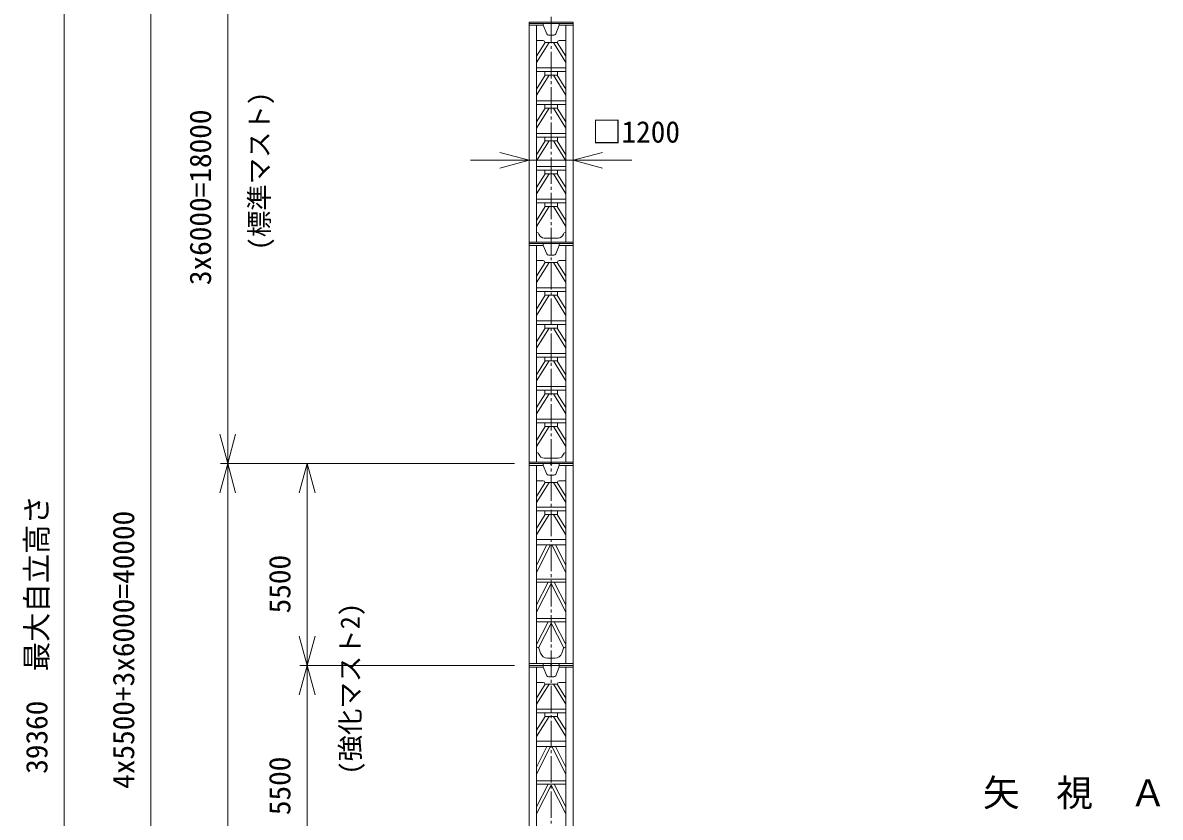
# Model space of a CAD drawing. Units: millimetres, scale not verified. Extents: x -37082 to 37030, y -50564 to 50567.
# Drawn here: x -37082 to -6073, y -14440 to 7222 of the extents above; entities that cross this region are included whole.
import ezdxf
from ezdxf.enums import TextEntityAlignment as Align

# ---------------------------------------------------------------- set-up
doc = ezdxf.new("R2010")
doc.units = ezdxf.units.MM
doc.header["$LTSCALE"] = 80
doc.header["$PDMODE"] = 32
doc.header["$PDSIZE"] = 40
doc.linetypes.add('CHAIN2', pattern=[12, 9, -1, 1, -1])
for name, color, linetype, lineweight in [('0-1_10 常用実線', 3, 'Continuous', 18), ('0-3_12 常用一点鎖線', 3, 'CHAIN2', 18), ('0-4_05 寸法', 7, 'Continuous', 18)]:
    doc.layers.add(name, color=color, linetype=linetype, lineweight=lineweight)
doc.styles.add('ＭＳ ゴシック', font='')
doc.styles.get('ＭＳ ゴシック').set_extended_font_data('MS Gothic')

msp = doc.modelspace()

# ---------------------------------------------------------------- linework, layer by layer
at = {"layer": '0-1_10 常用実線'}
for p, q in [((-23276.36, 7151.59), (-23276.36, 1241.59)), ((-23076.36, 7151.59), (-23076.36, 1241.59)), ((-22891.36, 7201.59), (-22461.36, 7201.59)), ((-22891.36, 7151.59), (-22798.85, 6917.23)), ((-22461.36, 7151.59), (-22553.87, 6917.23)), ((-22276.36, 7151.59), (-22276.36, 1241.59)), ((-22076.36, 7151.59), (-22076.36, 1241.59)), ((-22752.34, 6885.59), (-22600.38, 6885.59)), ((-23076.36, 6735.59), (-22896.36, 6735.59)), ((-22841.33, 6685.59), (-23076.36, 6309.47)), ((-22735.21, 6685.59), (-23076.36, 6139.63)), ((-22846.36, 6685.59), (-22676.36, 6685.59)), ((-22506.36, 6685.59), (-22676.36, 6685.59)), ((-22617.51, 6685.59), (-22276.36, 6139.63)), ((-22511.38, 6685.59), (-22276.36, 6309.47)), ((-22276.36, 6735.59), (-22456.36, 6735.59)), ((-23076.36, 5990.59), (-22276.36, 5990.59)), ((-23076.36, 5890.59), (-22276.36, 5890.59)), ((-22841.33, 5790.59), (-23076.36, 5414.47)), ((-22735.21, 5790.59), (-23076.36, 5244.63)), ((-22617.51, 5790.59), (-22276.36, 5244.63)), ((-22511.38, 5790.59), (-22276.36, 5414.47)), ((-23076.36, 5095.59), (-22276.36, 5095.59)), ((-23076.36, 4995.59), (-22276.36, 4995.59)), ((-22735.21, 4895.59), (-23076.36, 4349.63)), ((-22841.33, 4895.59), (-23076.36, 4519.47)), ((-22617.51, 4895.59), (-22276.36, 4349.63)), ((-22511.38, 4895.59), (-22276.36, 4519.47)), ((-23076.36, 4200.59), (-22276.36, 4200.59)), ((-23076.36, 4100.59), (-22276.36, 4100.59)), ((-22735.21, 4000.59), (-23076.36, 3454.63)), ((-22841.33, 4000.59), (-23076.36, 3624.47)), ((-22617.51, 4000.59), (-22276.36, 3454.63)), ((-22511.38, 4000.59), (-22276.36, 3624.47)), ((-23076.36, 3305.59), (-22276.36, 3305.59)), ((-23076.36, 3205.59), (-22276.36, 3205.59)), ((-22841.33, 3105.59), (-23076.36, 2729.47)), ((-22735.21, 3105.59), (-23076.36, 2559.63)), ((-22617.51, 3105.59), (-22276.36, 2559.63)), ((-22511.38, 3105.59), (-22276.36, 2729.47)), ((-23076.36, 2410.59), (-22276.36, 2410.59)), ((-23076.36, 2310.59), (-22276.36, 2310.59)), ((-22735.21, 2210.59), (-23076.36, 1664.63)), ((-22841.33, 2210.59), (-23076.36, 1834.47)), ((-22617.51, 2210.59), (-22276.36, 1664.63)), ((-22511.38, 2210.59), (-22276.36, 1834.47)), ((-22866.36, 1351.59), (-22676.36, 1351.59)), ((-22486.36, 1351.59), (-22676.36, 1351.59)), ((-23276.36, 1151.59), (-23276.36, -4758.41)), ((-23076.36, 1151.59), (-23076.36, -4758.41)), ((-22891.36, 1201.59), (-22461.36, 1201.59)), ((-22891.36, 1151.59), (-22798.85, 917.23)), ((-22461.36, 1151.59), (-22553.87, 917.23)), ((-22276.36, 1151.59), (-22276.36, -4758.41)), ((-22076.36, 1151.59), (-22076.36, -4758.41)), ((-23076.36, 735.59), (-22896.36, 735.59)), ((-22841.33, 685.59), (-23076.36, 309.47)), ((-22735.21, 685.59), (-23076.36, 139.63)), ((-22846.36, 685.59), (-22676.36, 685.59)), ((-22752.34, 885.59), (-22600.38, 885.59)), ((-22506.36, 685.59), (-22676.36, 685.59)), ((-22617.51, 685.59), (-22276.36, 139.63)), ((-22511.38, 685.59), (-22276.36, 309.47)), ((-22276.36, 735.59), (-22456.36, 735.59)), ((-23076.36, -9.41), (-22276.36, -9.41)), ((-23076.36, -109.41), (-22276.36, -109.41)), ((-22841.33, -209.41), (-23076.36, -585.53)), ((-22735.21, -209.41), (-23076.36, -755.37)), ((-22617.51, -209.41), (-22276.36, -755.37)), ((-22511.38, -209.41), (-22276.36, -585.53)), ((-23076.36, -904.41), (-22276.36, -904.41)), ((-23076.36, -1004.41), (-22276.36, -1004.41)), ((-22735.21, -1104.41), (-23076.36, -1650.37)), ((-22841.33, -1104.41), (-23076.36, -1480.53)), ((-22617.51, -1104.41), (-22276.36, -1650.37)), ((-22511.38, -1104.41), (-22276.36, -1480.53)), ((-23076.36, -1799.41), (-22276.36, -1799.41)), ((-23076.36, -1899.41), (-22276.36, -1899.41)), ((-22735.21, -1999.41), (-23076.36, -2545.37)), ((-22841.33, -1999.41), (-23076.36, -2375.53)), ((-22617.51, -1999.41), (-22276.36, -2545.37)), ((-22511.38, -1999.41), (-22276.36, -2375.53)), ((-23076.36, -2694.41), (-22276.36, -2694.41)), ((-23076.36, -2794.41), (-22276.36, -2794.41)), ((-22841.33, -2894.41), (-23076.36, -3270.53)), ((-22735.21, -2894.41), (-23076.36, -3440.37)), ((-22617.51, -2894.41), (-22276.36, -3440.37)), ((-22511.38, -2894.41), (-22276.36, -3270.53)), ((-23076.36, -3589.41), (-22276.36, -3589.41)), ((-23076.36, -3689.41), (-22276.36, -3689.41)), ((-22735.21, -3789.41), (-23076.36, -4335.37)), ((-22841.33, -3789.41), (-23076.36, -4165.53)), ((-22617.51, -3789.41), (-22276.36, -4335.37)), ((-22511.38, -3789.41), (-22276.36, -4165.53)), ((-22866.36, -4648.41), (-22676.36, -4648.41)), ((-22486.36, -4648.41), (-22676.36, -4648.41)), ((-23276.36, -4848.41), (-23276.36, -10248.41)), ((-23076.36, -4848.41), (-23076.36, -10248.41)), ((-22891.36, -4798.41), (-22461.36, -4798.41)), ((-22891.36, -4848.41), (-22798.86, -5082.71)), ((-22461.36, -4848.41), (-22553.86, -5082.71)), ((-22276.36, -4848.41), (-22276.36, -10248.41)), ((-22076.36, -4848.41), (-22076.36, -10248.41)), ((-23076.36, -5264.41), (-22896.36, -5264.41)), ((-22752.36, -5114.41), (-22600.36, -5114.41)), ((-22276.36, -5264.41), (-22456.36, -5264.41)), ((-22841.26, -5314.41), (-23076.36, -5690.51)), ((-22735.16, -5314.41), (-23076.36, -5860.31)), ((-22846.36, -5314.41), (-22676.36, -5314.41)), ((-22506.36, -5314.41), (-22676.36, -5314.41)), ((-22617.46, -5314.41), (-22276.36, -5860.31)), ((-22511.36, -5314.41), (-22276.36, -5690.51)), ((-23076.36, -5989.41), (-22276.36, -5989.41)), ((-23076.36, -6089.41), (-22276.36, -6089.41)), ((-22841.26, -6189.41), (-23076.36, -6565.51)), ((-22735.16, -6189.41), (-23076.36, -6735.31)), ((-22617.46, -6189.41), (-22276.36, -6735.31)), ((-22511.36, -6189.41), (-22276.36, -6565.51)), ((-23076.36, -6864.41), (-22276.36, -6864.41)), ((-23076.36, -7014.41), (-22276.36, -7014.41)), ((-22792.76, -7014.41), (-23076.36, -7570.91)), ((-22691.76, -7014.41), (-23076.36, -7769.11)), ((-22660.96, -7014.41), (-22276.36, -7769.11)), ((-22559.86, -7014.41), (-22276.36, -7570.91)), ((-23076.36, -7944.41), (-22276.36, -7944.41)), ((-23076.36, -8034.41), (-22276.36, -8034.41)), ((-22762.16, -8034.41), (-23076.36, -8650.91)), ((-22590.46, -8034.41), (-22276.36, -8650.91)), ((-22676.36, -8064.11), (-23076.36, -8849.11)), ((-22676.36, -8064.11), (-22276.36, -8849.11)), ((-23076.36, -9024.41), (-22276.36, -9024.41)), ((-23076.36, -9114.41), (-22276.36, -9114.41)), ((-22762.16, -9114.41), (-23076.36, -9730.91)), ((-22676.36, -9144.11), (-23020.46, -9819.51)), ((-22676.36, -9144.11), (-22332.16, -9819.51)), ((-22590.46, -9114.41), (-22276.36, -9730.91)), ((-23061.36, -9798.41), (-23076.36, -9798.41)), ((-22965.06, -9966.81), (-23014.36, -9831.31)), ((-22387.66, -9966.81), (-22338.26, -9831.31)), ((-22291.36, -9798.41), (-22276.36, -9798.41)), ((-22676.36, -10098.41), (-22777.06, -10098.41)), ((-22676.36, -10098.41), (-22575.56, -10098.41)), ((-23276.36, -10348.41), (-23276.36, -15748.41)), ((-23076.36, -10348.41), (-23076.36, -15748.41)), ((-22891.36, -10248.41), (-22461.36, -10248.41)), ((-22891.36, -10298.41), (-22461.36, -10298.41)), ((-22891.36, -10348.41), (-22798.86, -10582.71)), ((-22461.36, -10348.41), (-22553.86, -10582.71)), ((-22276.36, -10348.41), (-22276.36, -15748.41)), ((-22076.36, -10348.41), (-22076.36, -15748.41)), ((-23076.36, -10764.41), (-22896.36, -10764.41)), ((-22841.26, -10814.41), (-23076.36, -11190.51)), ((-22735.16, -10814.41), (-23076.36, -11360.31)), ((-22846.36, -10814.41), (-22676.36, -10814.41)), ((-22752.36, -10614.41), (-22600.36, -10614.41)), ((-22506.36, -10814.41), (-22676.36, -10814.41)), ((-22617.46, -10814.41), (-22276.36, -11360.31)), ((-22511.36, -10814.41), (-22276.36, -11190.51)), ((-22276.36, -10764.41), (-22456.36, -10764.41)), ((-23076.36, -11489.41), (-22276.36, -11489.41)), ((-23076.36, -11589.41), (-22276.36, -11589.41)), ((-22841.26, -11689.41), (-23076.36, -12065.51)), ((-22735.16, -11689.41), (-23076.36, -12235.31)), ((-22617.46, -11689.41), (-22276.36, -12235.31)), ((-22511.36, -11689.41), (-22276.36, -12065.51)), ((-23076.36, -12364.41), (-22276.36, -12364.41)), ((-23076.36, -12514.41), (-22276.36, -12514.41)), ((-22792.76, -12514.41), (-23076.36, -13070.91)), ((-22691.76, -12514.41), (-23076.36, -13269.11)), ((-22660.96, -12514.41), (-22276.36, -13269.11)), ((-22559.86, -12514.41), (-22276.36, -13070.91)), ((-23076.36, -13444.41), (-22276.36, -13444.41)), ((-23076.36, -13534.41), (-22276.36, -13534.41)), ((-22762.16, -13534.41), (-23076.36, -14150.91)), ((-22676.36, -13564.11), (-23076.36, -14349.11)), ((-22676.36, -13564.11), (-22276.36, -14349.11)), ((-22590.46, -13534.41), (-22276.36, -14150.91))]:
    msp.add_line(p, q, dxfattribs=at)
for points in [[(-23276.36, 7241.59), (-23276.36, 7201.59), (-22076.36, 7201.59), (-22076.36, 7241.59)], [(-23276.36, 7201.59), (-23276.36, 7151.59), (-22891.36, 7151.59), (-22891.36, 7201.59)], [(-22461.36, 7201.59), (-22461.36, 7151.59), (-22076.36, 7151.59), (-22076.36, 7201.59)], [(-23276.36, 1241.59), (-23276.36, 1201.59), (-22076.36, 1201.59), (-22076.36, 1241.59)], [(-23276.36, 1201.59), (-23276.36, 1151.59), (-22891.36, 1151.59), (-22891.36, 1201.59)], [(-22461.36, 1201.59), (-22461.36, 1151.59), (-22076.36, 1151.59), (-22076.36, 1201.59)], [(-23276.36, -4758.41), (-23276.36, -4798.41), (-22076.36, -4798.41), (-22076.36, -4758.41)], [(-23276.36, -4798.41), (-23276.36, -4848.41), (-22891.36, -4848.41), (-22891.36, -4798.41)], [(-22461.36, -4798.41), (-22461.36, -4848.41), (-22076.36, -4848.41), (-22076.36, -4798.41)], [(-23276.36, -10248.41), (-23276.36, -10298.41), (-22891.36, -10298.41), (-22891.36, -10248.41)], [(-23276.36, -10298.41), (-23276.36, -10348.41), (-22891.36, -10348.41), (-22891.36, -10298.41)], [(-22076.36, -10248.41), (-22461.36, -10248.41), (-22461.36, -10298.41), (-22076.36, -10298.41)], [(-22461.36, -10298.41), (-22461.36, -10348.41), (-22076.36, -10348.41), (-22076.36, -10298.41)]]:
    msp.add_lwpolyline(points, close=True, dxfattribs=at)
for points in [[(-22846.36, 5890.59), (-22846.36, 5790.59), (-22506.36, 5790.59), (-22506.36, 5890.59)], [(-22846.36, 4995.59), (-22846.36, 4895.59), (-22506.36, 4895.59), (-22506.36, 4995.59)], [(-22846.36, 4100.59), (-22846.36, 4000.59), (-22506.36, 4000.59), (-22506.36, 4100.59)], [(-22846.36, 3205.59), (-22846.36, 3105.59), (-22506.36, 3105.59), (-22506.36, 3205.59)], [(-22846.36, 2310.59), (-22846.36, 2210.59), (-22506.36, 2210.59), (-22506.36, 2310.59)], [(-22846.36, -109.41), (-22846.36, -209.41), (-22506.36, -209.41), (-22506.36, -109.41)], [(-22846.36, -1004.41), (-22846.36, -1104.41), (-22506.36, -1104.41), (-22506.36, -1004.41)], [(-22846.36, -1899.41), (-22846.36, -1999.41), (-22506.36, -1999.41), (-22506.36, -1899.41)], [(-22846.36, -2794.41), (-22846.36, -2894.41), (-22506.36, -2894.41), (-22506.36, -2794.41)], [(-22846.36, -3689.41), (-22846.36, -3789.41), (-22506.36, -3789.41), (-22506.36, -3689.41)], [(-22846.36, -6089.41), (-22846.36, -6189.41), (-22506.36, -6189.41), (-22506.36, -6089.41)], [(-22846.36, -11589.41), (-22846.36, -11689.41), (-22506.36, -11689.41), (-22506.36, -11589.41)]]:
    msp.add_lwpolyline(points, dxfattribs=at)
for centre, radius, start, end in [((-22752.34, 6935.59), 50, 201.54, 270), ((-22600.38, 6935.59), 50, 270, 338.459), ((-22896.36, 6685.59), 50, 0, 90), ((-22456.36, 6685.59), 50, 90, 180), ((-23067.6, 1441.59), 60, 16.6015, 90), ((-22866.36, 1501.59), 150, 196.601, 270), ((-22486.36, 1501.59), 150, 270, 343.398), ((-22285.11, 1441.59), 60, 90, 163.398), ((-22896.36, 685.59), 50, 0, 90), ((-22752.34, 935.59), 50, 201.54, 270), ((-22600.38, 935.59), 50, 270, 338.459), ((-22456.36, 685.59), 50, 90, 180), ((-23067.6, -4558.41), 60, 16.6015, 90), ((-22866.36, -4498.41), 150, 196.601, 270), ((-22486.36, -4498.41), 150, 270, 343.398), ((-22285.11, -4558.41), 60, 90, 163.398), ((-22896.36, -5314.41), 50, 0, 90), ((-22752.36, -5064.41), 50, 201.541, 270), ((-22600.36, -5064.41), 50, 270, 338.459), ((-22456.36, -5314.41), 50, 90, 180), ((-23061.36, -9848.41), 50, 20, 90), ((-22291.36, -9848.41), 50, 90, 160), ((-22777.06, -9898.41), 200, 200, 270), ((-22575.56, -9898.41), 200, 270, 340), ((-22896.36, -10814.41), 50, 0, 90), ((-22752.36, -10564.41), 50, 201.541, 270), ((-22600.36, -10564.41), 50, 270, 338.459), ((-22456.36, -10814.41), 50, 90, 180)]:
    msp.add_arc(centre, radius, start, end, dxfattribs=at)
for p in [(-22676.36, -4798.41), (-22676.36, -10298.41)]:
    msp.add_point(p, dxfattribs=at)
at = {"layer": '0-3_12 常用一点鎖線'}
msp.add_line((-22676.36, -29814.13), (-22676.36, 18576.54), dxfattribs=at)
at = {"layer": '0-4_05 寸法'}
for p, q in [((-33586.91, 12401.59), (-33586.91, -25998.41)), ((-31492.46, -3998.41), (-31492.46, 12401.59)), ((-35952.15, -26948.41), (-35952.15, 10811.59)), ((-24076.36, 3473.01), (-24876.36, 3473.01)), ((-23276.36, 3473.01), (-24076.36, 3473.01)), ((-23276.36, 3267.98), (-23276.36, 3673.01)), ((-23276.36, 3473.01), (-22076.36, 3473.01)), ((-22076.36, 3267.98), (-22076.36, 3673.01)), ((-22076.36, 3473.01), (-21276.36, 3473.01)), ((-21276.36, 3473.01), (-20476.36, 3473.01)), ((-31492.46, -4798.41), (-31492.46, -3998.41)), ((-23676.36, -4798.41), (-31692.46, -4798.41)), ((-23676.36, -4798.41), (-31692.46, -4798.41)), ((-31492.46, -4798.41), (-31492.46, -5598.41)), ((-23676.36, -4798.41), (-29528.58, -4798.41)), ((-29328.58, -4798.41), (-29328.58, -5598.41)), ((-31492.46, -25998.41), (-31492.46, -5598.41)), ((-29328.58, -9498.41), (-29328.58, -5598.41)), ((-29328.58, -10298.41), (-29328.58, -9498.41)), ((-23676.36, -10298.41), (-29528.58, -10298.41)), ((-23676.36, -10298.41), (-29528.58, -10298.41)), ((-29328.58, -10298.41), (-29328.58, -11098.41)), ((-29328.58, -11098.41), (-29328.58, -14998.41))]:
    msp.add_line(p, q, dxfattribs=at)
for points in [[(-24076.36, 3687.37), (-23276.36, 3473.01), (-24076.36, 3258.65)], [(-21276.36, 3258.65), (-22076.36, 3473.01), (-21276.36, 3687.37)], [(-31278.1, -3998.41), (-31492.46, -4798.41), (-31706.82, -3998.41)], [(-31706.82, -5598.41), (-31492.46, -4798.41), (-31278.1, -5598.41)], [(-29542.94, -5598.41), (-29328.58, -4798.41), (-29114.22, -5598.41)], [(-29114.22, -9498.41), (-29328.58, -10298.41), (-29542.94, -9498.41)], [(-29542.94, -11098.41), (-29328.58, -10298.41), (-29114.22, -11098.41)]]:
    msp.add_lwpolyline(points, dxfattribs=at)

# ---------------------------------------------------------------- texts
at = {"layer": '0-4_05 寸法', "style": 'ＭＳ ゴシック'}
for s, height, p in [('(標準マスト)', 527.9, (-30209.71, 1016.94)), ('3x6000=18000', 586.5, (-31772.46, 68.26)), ('39360\u3000最大自立高さ', 586.5, (-36232.15, -13255.07)), ('4x5500+3x6000=40000', 586.5, (-33866.91, -13665.07)), ('5500', 586.5, (-29608.58, -8881.74)), ('(強化マスト2)', 527.9, (-27735.01, -13276.32)), ('5500', 586.5, (-29608.58, -14381.74))]:
    msp.add_text(s, height=height, rotation=90, dxfattribs=at).set_placement(p, align=Align.BOTTOM_LEFT)
for s, height, p in [('□1200', 586.5, (-21559.81, 3777.45)), ('矢\u3000視\u3000Ａ', 733.1, (-10905.41, -14359.78))]:
    msp.add_text(s, height=height, dxfattribs=at).set_placement(p, align=Align.BOTTOM_LEFT)

doc.saveas('drawing.dxf')
